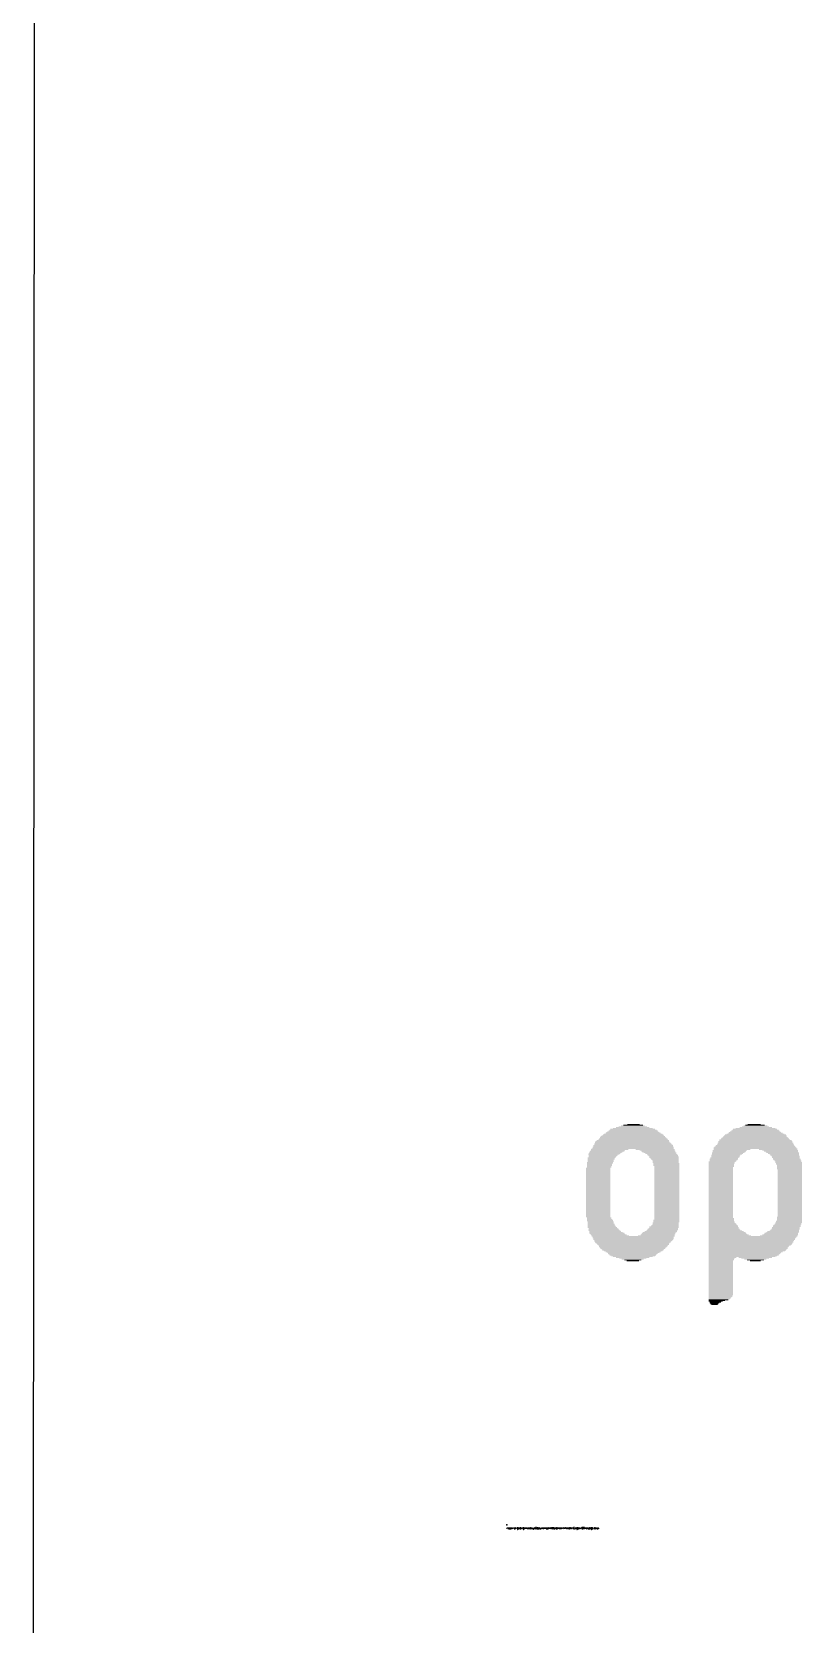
# Model space of a CAD drawing. Extents: x 6 to 93.4, y 7 to 66.
# Drawn here: x 5.95 to 11.97, y 20.72 to 33.16 of the extents above; entities that cross this region are included whole.
import ezdxf

# ---------------------------------------------------------------- set-up
doc = ezdxf.new("R2010")
doc.units = 0
for name, color, linetype in [('20', 7, 'CONTINUOUS'), ('21', 7, 'CONTINUOUS'), ('23', 7, 'CONTINUOUS')]:
    doc.layers.add(name, color=color, linetype=linetype)

# ---------------------------------------------------------------- blocks, each defined once
blk = doc.blocks.new('RECT')
blk.add_solid([(-0.5, -0.5), (0.5, -0.5), (-0.5, 0.5), (0.5, 0.5)])

msp = doc.modelspace()

# ---------------------------------------------------------------- linework, layer by layer
at = {"layer": '20'}
msp.add_line((5.995, 65.957), (5.952, 7.147), dxfattribs=at)
at = {"layer": '21'}
for p, q in [((9.665, 21.4602), (9.6734, 21.4728)), ((9.6766, 21.4728), (9.6766, 21.4623)), ((9.6766, 21.4623), (9.6787, 21.4602)), ((9.6787, 21.4602), (9.6829, 21.4602)), ((9.6829, 21.4602), (9.685, 21.4623)), ((9.685, 21.4623), (9.685, 21.4728)), ((9.6882, 21.4665), (9.6903, 21.4686)), ((9.6903, 21.4644), (9.6882, 21.4665)), ((9.6882, 21.4602), (9.6945, 21.4602)), ((9.6903, 21.4686), (9.6966, 21.4686)), ((9.6945, 21.4644), (9.6903, 21.4644)), ((9.6966, 21.4623), (9.6945, 21.4644)), ((9.6945, 21.4602), (9.6966, 21.4623)), ((9.6998, 21.4665), (9.7019, 21.4686)), ((9.6998, 21.4623), (9.6998, 21.4665)), ((9.7082, 21.4644), (9.6998, 21.4644)), ((9.7019, 21.4602), (9.6998, 21.4623)), ((9.7019, 21.4686), (9.7061, 21.4686)), ((9.7061, 21.4602), (9.7019, 21.4602)), ((9.7061, 21.4686), (9.7082, 21.4665)), ((9.7082, 21.4665), (9.7082, 21.4644)), ((9.7114, 21.4602), (9.7114, 21.4686)), ((9.7114, 21.4644), (9.7156, 21.4686)), ((9.7156, 21.4686), (9.7177, 21.4686)), ((9.7211, 21.4665), (9.7232, 21.4686)), ((9.7232, 21.4644), (9.7211, 21.4665)), ((9.7211, 21.4602), (9.7274, 21.4602)), ((9.7232, 21.4686), (9.7295, 21.4686)), ((9.7274, 21.4644), (9.7232, 21.4644)), ((9.7295, 21.4623), (9.7274, 21.4644)), ((9.7274, 21.4602), (9.7295, 21.4623)), ((9.7327, 21.4602), (9.7411, 21.4728)), ((9.7464, 21.4686), (9.7443, 21.4665)), ((9.7443, 21.4665), (9.7443, 21.4623)), ((9.7443, 21.4623), (9.7464, 21.4602)), ((9.7527, 21.4686), (9.7464, 21.4686)), ((9.7464, 21.4602), (9.7527, 21.4602)), ((9.7485, 21.456), (9.7506, 21.456)), ((9.7506, 21.456), (9.7527, 21.4581)), ((9.7527, 21.4581), (9.7527, 21.4686)), ((9.7559, 21.4665), (9.758, 21.4686)), ((9.7559, 21.4623), (9.7559, 21.4665)), ((9.7643, 21.4644), (9.7559, 21.4644)), ((9.758, 21.4602), (9.7559, 21.4623)), ((9.758, 21.4686), (9.7622, 21.4686)), ((9.7622, 21.4602), (9.758, 21.4602)), ((9.7622, 21.4686), (9.7643, 21.4665)), ((9.7643, 21.4665), (9.7643, 21.4644)), ((9.7696, 21.4686), (9.7675, 21.4665)), ((9.7675, 21.4665), (9.7675, 21.4623)), ((9.7675, 21.4623), (9.7696, 21.4602)), ((9.7738, 21.4686), (9.7696, 21.4686)), ((9.7696, 21.4602), (9.7738, 21.4602)), ((9.7759, 21.4665), (9.7738, 21.4686)), ((9.7738, 21.4602), (9.7759, 21.4623)), ((9.7759, 21.4623), (9.7759, 21.4665)), ((9.7791, 21.4602), (9.7791, 21.4686)), ((9.7791, 21.4644), (9.7833, 21.4686)), ((9.7833, 21.4686), (9.7854, 21.4686)), ((9.7908, 21.4686), (9.7887, 21.4665)), ((9.7887, 21.4665), (9.7887, 21.4623)), ((9.7887, 21.4623), (9.7908, 21.4602)), ((9.7971, 21.4686), (9.7908, 21.4686)), ((9.7908, 21.4602), (9.7971, 21.4602)), ((9.7929, 21.456), (9.795, 21.456)), ((9.795, 21.456), (9.7971, 21.4581)), ((9.7971, 21.4581), (9.7971, 21.4686)), ((9.8003, 21.4665), (9.8024, 21.4686)), ((9.8003, 21.4623), (9.8003, 21.4665)), ((9.8087, 21.4644), (9.8003, 21.4644)), ((9.8024, 21.4602), (9.8003, 21.4623)), ((9.8024, 21.4686), (9.8066, 21.4686)), ((9.8066, 21.4602), (9.8024, 21.4602)), ((9.8066, 21.4686), (9.8087, 21.4665)), ((9.8087, 21.4665), (9.8087, 21.4644)), ((9.8119, 21.4728), (9.8119, 21.4602)), ((9.8119, 21.4665), (9.814, 21.4686)), ((9.814, 21.4686), (9.8182, 21.4686)), ((9.8182, 21.4686), (9.8203, 21.4665)), ((9.8203, 21.4665), (9.8203, 21.4602)), ((9.8235, 21.4623), (9.8256, 21.4644)), ((9.8256, 21.4602), (9.8235, 21.4623)), ((9.8256, 21.4686), (9.8298, 21.4686)), ((9.8256, 21.4644), (9.8319, 21.4644)), ((9.8319, 21.4602), (9.8256, 21.4602)), ((9.8298, 21.4686), (9.8319, 21.4665)), ((9.8319, 21.4665), (9.8319, 21.4602)), ((9.8351, 21.4665), (9.8372, 21.4686)), ((9.8351, 21.4623), (9.8351, 21.4665)), ((9.8372, 21.4602), (9.8351, 21.4623)), ((9.8372, 21.4686), (9.8435, 21.4686)), ((9.8435, 21.4602), (9.8372, 21.4602)), ((9.8435, 21.4728), (9.8435, 21.4602)), ((9.8467, 21.4728), (9.8488, 21.4728)), ((9.8467, 21.4602), (9.8509, 21.4602)), ((9.8488, 21.4728), (9.8488, 21.4602)), ((9.8545, 21.4665), (9.8566, 21.4686)), ((9.8545, 21.4623), (9.8545, 21.4665)), ((9.8629, 21.4644), (9.8545, 21.4644)), ((9.8566, 21.4602), (9.8545, 21.4623)), ((9.8566, 21.4686), (9.8608, 21.4686)), ((9.8608, 21.4602), (9.8566, 21.4602)), ((9.8608, 21.4686), (9.8629, 21.4665)), ((9.8629, 21.4665), (9.8629, 21.4644)), ((9.8661, 21.4686), (9.8661, 21.4623)), ((9.8661, 21.4623), (9.8682, 21.4602)), ((9.8682, 21.4602), (9.8745, 21.4602)), ((9.8724, 21.456), (9.8703, 21.456)), ((9.8745, 21.4581), (9.8724, 21.456)), ((9.8745, 21.4686), (9.8745, 21.4581)), ((9.8777, 21.4602), (9.8861, 21.4728)), ((9.8893, 21.4728), (9.8893, 21.4602)), ((9.8956, 21.4728), (9.8893, 21.4728)), ((9.8893, 21.4602), (9.8956, 21.4602)), ((9.8977, 21.4707), (9.8956, 21.4728)), ((9.8956, 21.4602), (9.8977, 21.4623)), ((9.8977, 21.4623), (9.8977, 21.4707)), ((9.903, 21.4686), (9.9009, 21.4665)), ((9.9009, 21.4665), (9.9009, 21.4623)), ((9.9009, 21.4623), (9.903, 21.4602)), ((9.9072, 21.4686), (9.903, 21.4686)), ((9.903, 21.4602), (9.9072, 21.4602)), ((9.9093, 21.4665), (9.9072, 21.4686)), ((9.9072, 21.4602), (9.9093, 21.4623)), ((9.9093, 21.4623), (9.9093, 21.4665)), ((9.9146, 21.4686), (9.9125, 21.4665)), ((9.9125, 21.4665), (9.9125, 21.4623)), ((9.9125, 21.4623), (9.9146, 21.4602)), ((9.9209, 21.4686), (9.9146, 21.4686)), ((9.9146, 21.4602), (9.9209, 21.4602)), ((9.9241, 21.4686), (9.9241, 21.4623)), ((9.9241, 21.4623), (9.9262, 21.4602)), ((9.9262, 21.4602), (9.9325, 21.4602)), ((9.9325, 21.4602), (9.9325, 21.4686)), ((9.9357, 21.4602), (9.9357, 21.4686)), ((9.9357, 21.4686), (9.9378, 21.4686)), ((9.9378, 21.4686), (9.9399, 21.4665)), ((9.9399, 21.4665), (9.942, 21.4686)), ((9.9399, 21.4665), (9.9399, 21.4602)), ((9.942, 21.4686), (9.9441, 21.4665)), ((9.9441, 21.4665), (9.9441, 21.4602)), ((9.9473, 21.4665), (9.9494, 21.4686)), ((9.9473, 21.4623), (9.9473, 21.4665)), ((9.9557, 21.4644), (9.9473, 21.4644)), ((9.9494, 21.4602), (9.9473, 21.4623)), ((9.9494, 21.4686), (9.9536, 21.4686)), ((9.9536, 21.4602), (9.9494, 21.4602)), ((9.9536, 21.4686), (9.9557, 21.4665)), ((9.9557, 21.4665), (9.9557, 21.4644)), ((9.9589, 21.4602), (9.9589, 21.4686)), ((9.9589, 21.4686), (9.9652, 21.4686)), ((9.9652, 21.4686), (9.9673, 21.4665)), ((9.9673, 21.4665), (9.9673, 21.4602)), ((9.9705, 21.4686), (9.9747, 21.4686)), ((9.9726, 21.4707), (9.9726, 21.4623)), ((9.9726, 21.4623), (9.9747, 21.4602)), ((9.9782, 21.4665), (9.9803, 21.4686)), ((9.9803, 21.4644), (9.9782, 21.4665)), ((9.9782, 21.4602), (9.9845, 21.4602)), ((9.9803, 21.4686), (9.9866, 21.4686)), ((9.9845, 21.4644), (9.9803, 21.4644)), ((9.9866, 21.4623), (9.9845, 21.4644)), ((9.9845, 21.4602), (9.9866, 21.4623)), ((9.9898, 21.4602), (9.9982, 21.4728)), ((10.0014, 21.4602), (10.0014, 21.4728)), ((10.0014, 21.4728), (10.0098, 21.4602)), ((10.0098, 21.4602), (10.0098, 21.4728)), ((10.013, 21.4602), (10.013, 21.4728)), ((10.013, 21.4728), (10.0193, 21.4728)), ((10.013, 21.4665), (10.0193, 21.4665)), ((10.0193, 21.4602), (10.013, 21.4602)), ((10.0193, 21.4728), (10.0214, 21.4707)), ((10.0214, 21.4686), (10.0193, 21.4665)), ((10.0193, 21.4665), (10.0214, 21.4644)), ((10.0214, 21.4623), (10.0193, 21.4602)), ((10.0214, 21.4707), (10.0214, 21.4686)), ((10.0214, 21.4644), (10.0214, 21.4623)), ((10.0246, 21.4686), (10.0267, 21.4686)), ((10.0246, 21.4602), (10.0288, 21.4602)), ((10.0267, 21.4749), (10.0267, 21.4728)), ((10.0267, 21.4686), (10.0267, 21.4602)), ((10.0323, 21.4686), (10.0365, 21.4686)), ((10.0344, 21.4707), (10.0344, 21.4623)), ((10.0344, 21.4623), (10.0365, 21.4602)), ((10.0401, 21.4728), (10.0401, 21.4602)), ((10.0401, 21.4602), (10.0443, 21.4644)), ((10.0443, 21.4644), (10.0485, 21.4602)), ((10.0485, 21.4602), (10.0485, 21.4728)), ((10.0538, 21.4686), (10.0517, 21.4665)), ((10.0517, 21.4665), (10.0517, 21.4623)), ((10.0517, 21.4623), (10.0538, 21.4602)), ((10.058, 21.4686), (10.0538, 21.4686)), ((10.0538, 21.4602), (10.058, 21.4602)), ((10.0601, 21.4665), (10.058, 21.4686)), ((10.058, 21.4602), (10.0601, 21.4623)), ((10.0601, 21.4623), (10.0601, 21.4665)), ((10.0633, 21.4602), (10.0633, 21.4686)), ((10.0633, 21.4686), (10.0696, 21.4686)), ((10.0696, 21.4686), (10.0717, 21.4665)), ((10.0717, 21.4665), (10.0717, 21.4602)), ((10.0749, 21.4665), (10.077, 21.4686)), ((10.0749, 21.4623), (10.0749, 21.4665)), ((10.077, 21.4602), (10.0749, 21.4623)), ((10.077, 21.4686), (10.0833, 21.4686)), ((10.0833, 21.4602), (10.077, 21.4602)), ((10.0833, 21.4728), (10.0833, 21.4602)), ((10.0865, 21.4665), (10.0886, 21.4686)), ((10.0865, 21.4623), (10.0865, 21.4665)), ((10.0949, 21.4644), (10.0865, 21.4644)), ((10.0886, 21.4602), (10.0865, 21.4623)), ((10.0886, 21.4686), (10.0928, 21.4686)), ((10.0928, 21.4602), (10.0886, 21.4602)), ((10.0928, 21.4686), (10.0949, 21.4665)), ((10.0949, 21.4665), (10.0949, 21.4644)), ((10.0981, 21.4602), (10.0981, 21.4686)), ((10.0981, 21.4644), (10.1023, 21.4686)), ((10.1023, 21.4686), (10.1044, 21.4686)), ((10.1077, 21.4602), (10.1161, 21.4728)), ((10.1193, 21.4602), (10.1193, 21.4728)), ((10.1193, 21.4728), (10.1235, 21.4686)), ((10.1235, 21.4686), (10.1277, 21.4728)), ((10.1277, 21.4728), (10.1277, 21.4602)), ((10.1309, 21.4665), (10.133, 21.4686)), ((10.1309, 21.4623), (10.1309, 21.4665)), ((10.1393, 21.4644), (10.1309, 21.4644)), ((10.133, 21.4602), (10.1309, 21.4623)), ((10.133, 21.4686), (10.1372, 21.4686)), ((10.1372, 21.4602), (10.133, 21.4602)), ((10.1372, 21.4686), (10.1393, 21.4665)), ((10.1393, 21.4665), (10.1393, 21.4644)), ((10.1425, 21.4665), (10.1446, 21.4686)), ((10.1425, 21.4623), (10.1425, 21.4665)), ((10.1446, 21.4602), (10.1425, 21.4623)), ((10.1446, 21.4686), (10.1509, 21.4686)), ((10.1509, 21.4602), (10.1446, 21.4602)), ((10.1509, 21.4728), (10.1509, 21.4602)), ((10.1541, 21.4686), (10.1562, 21.4686)), ((10.1541, 21.4602), (10.1583, 21.4602)), ((10.1562, 21.4749), (10.1562, 21.4728)), ((10.1562, 21.4686), (10.1562, 21.4602)), ((10.1619, 21.4623), (10.164, 21.4644)), ((10.164, 21.4602), (10.1619, 21.4623)), ((10.164, 21.4686), (10.1682, 21.4686)), ((10.164, 21.4644), (10.1703, 21.4644)), ((10.1703, 21.4602), (10.164, 21.4602)), ((10.1682, 21.4686), (10.1703, 21.4665)), ((10.1703, 21.4665), (10.1703, 21.4602)), ((10.1735, 21.4602), (10.1819, 21.4728)), ((10.1935, 21.4728), (10.1851, 21.4728)), ((10.1851, 21.4728), (10.1851, 21.4602)), ((10.1851, 21.4665), (10.1893, 21.4665)), ((10.1851, 21.4602), (10.1935, 21.4602)), ((10.1967, 21.4623), (10.1988, 21.4644)), ((10.1988, 21.4602), (10.1967, 21.4623)), ((10.1988, 21.4686), (10.203, 21.4686)), ((10.1988, 21.4644), (10.2051, 21.4644)), ((10.2051, 21.4602), (10.1988, 21.4602)), ((10.203, 21.4686), (10.2051, 21.4665)), ((10.2051, 21.4665), (10.2051, 21.4602)), ((10.2104, 21.4686), (10.2083, 21.4665)), ((10.2083, 21.4665), (10.2083, 21.4623)), ((10.2083, 21.4623), (10.2104, 21.4602)), ((10.2167, 21.4686), (10.2104, 21.4686)), ((10.2104, 21.4602), (10.2167, 21.4602)), ((10.2125, 21.456), (10.2146, 21.456)), ((10.2146, 21.456), (10.2167, 21.4581)), ((10.2167, 21.4581), (10.2167, 21.4686)), ((10.2199, 21.4728), (10.222, 21.4728)), ((10.2199, 21.4602), (10.2241, 21.4602)), ((10.222, 21.4728), (10.222, 21.4602)), ((10.2276, 21.4665), (10.2297, 21.4686)), ((10.2276, 21.4623), (10.2276, 21.4665)), ((10.236, 21.4644), (10.2276, 21.4644)), ((10.2297, 21.4602), (10.2276, 21.4623)), ((10.2297, 21.4686), (10.2339, 21.4686)), ((10.2339, 21.4602), (10.2297, 21.4602)), ((10.2339, 21.4686), (10.236, 21.4665)), ((10.236, 21.4665), (10.236, 21.4644)), ((10.2392, 21.4602), (10.2476, 21.4728)), ((10.2529, 21.4728), (10.2508, 21.4707)), ((10.2508, 21.4707), (10.2508, 21.4623)), ((10.2508, 21.4623), (10.2529, 21.4602)), ((10.2571, 21.4728), (10.2529, 21.4728)), ((10.2529, 21.4602), (10.2571, 21.4602)), ((10.2592, 21.4707), (10.2571, 21.4728)), ((10.2571, 21.4602), (10.2592, 21.4623)), ((10.2592, 21.4623), (10.2592, 21.4707)), ((10.2645, 21.4728), (10.2624, 21.4707)), ((10.2624, 21.4707), (10.2624, 21.4686)), ((10.2624, 21.4686), (10.2645, 21.4665)), ((10.2645, 21.4602), (10.2624, 21.4623)), ((10.2687, 21.4728), (10.2645, 21.4728)), ((10.2645, 21.4665), (10.2687, 21.4665)), ((10.2687, 21.4602), (10.2645, 21.4602)), ((10.2708, 21.4707), (10.2687, 21.4728)), ((10.2687, 21.4665), (10.2708, 21.4644)), ((10.2708, 21.4623), (10.2687, 21.4602)), ((10.2708, 21.4644), (10.2708, 21.4623)), ((10.274, 21.4602), (10.274, 21.4728)), ((10.274, 21.4665), (10.2824, 21.4665)), ((10.2824, 21.4728), (10.2824, 21.4602)), ((10.2856, 21.4728), (10.2856, 21.4602)), ((10.2856, 21.4602), (10.2898, 21.4644)), ((10.2898, 21.4644), (10.294, 21.4602)), ((10.294, 21.4602), (10.294, 21.4728)), ((10.2972, 21.4728), (10.2972, 21.4602)), ((10.2972, 21.4602), (10.3056, 21.4602)), ((10.3109, 21.4686), (10.3088, 21.4665)), ((10.3088, 21.4665), (10.3088, 21.4623)), ((10.3088, 21.4623), (10.3109, 21.4602)), ((10.3151, 21.4686), (10.3109, 21.4686)), ((10.3109, 21.4602), (10.3151, 21.4602)), ((10.3172, 21.4665), (10.3151, 21.4686)), ((10.3151, 21.4602), (10.3172, 21.4623)), ((10.3172, 21.4623), (10.3172, 21.4665)), ((10.3225, 21.4686), (10.3204, 21.4665)), ((10.3204, 21.4665), (10.3204, 21.4623)), ((10.3204, 21.4623), (10.3225, 21.4602)), ((10.3288, 21.4686), (10.3225, 21.4686)), ((10.3225, 21.4602), (10.3288, 21.4602)), ((10.3246, 21.456), (10.3267, 21.456)), ((10.3267, 21.456), (10.3288, 21.4581)), ((10.3288, 21.4581), (10.3288, 21.4686)), ((10.3341, 21.4686), (10.332, 21.4665)), ((10.332, 21.4665), (10.332, 21.4623)), ((10.332, 21.4623), (10.3341, 21.4602)), ((10.3383, 21.4686), (10.3341, 21.4686)), ((10.3341, 21.4602), (10.3383, 21.4602)), ((10.3404, 21.4665), (10.3383, 21.4686)), ((10.3383, 21.4602), (10.3404, 21.4623)), ((10.3404, 21.4623), (10.3404, 21.4665)), ((10.3436, 21.4602), (10.3436, 21.4623)), ((10.3436, 21.4623), (10.3457, 21.4623)), ((10.3457, 21.4602), (10.3436, 21.4602)), ((10.3457, 21.4623), (10.3457, 21.4602)), ((10.3494, 21.4728), (10.3494, 21.4602)), ((10.3557, 21.4686), (10.3494, 21.4686)), ((10.3494, 21.4602), (10.3557, 21.4602)), ((10.3578, 21.4665), (10.3557, 21.4686)), ((10.3557, 21.4602), (10.3578, 21.4623)), ((10.3578, 21.4623), (10.3578, 21.4665)), ((10.361, 21.4602), (10.361, 21.4686)), ((10.361, 21.4686), (10.3631, 21.4686)), ((10.3631, 21.4686), (10.3652, 21.4665)), ((10.3652, 21.4665), (10.3673, 21.4686)), ((10.3652, 21.4665), (10.3652, 21.4602)), ((10.3673, 21.4686), (10.3694, 21.4665)), ((10.3694, 21.4665), (10.3694, 21.4602)), ((10.3726, 21.456), (10.3726, 21.4686)), ((10.3726, 21.4686), (10.3789, 21.4686)), ((10.3789, 21.4602), (10.3726, 21.4602)), ((10.3789, 21.4686), (10.381, 21.4665)), ((10.381, 21.4623), (10.3789, 21.4602)), ((10.381, 21.4665), (10.381, 21.4623))]:
    msp.add_line(p, q, dxfattribs=at)
at = {"layer": '23'}
msp.add_point((9.665, 21.492), dxfattribs=at)

# ---------------------------------------------------------------- block references
at = {"layer": '21'}
for p, xscale, yscale in [((10.6524, 24.5146), 0.5207, 0.0064), ((10.6493, 24.521), 0.5143, 0.0063), ((10.6493, 24.5273), 0.5017, 0.0064), ((10.6493, 24.5337), 0.4889, 0.0063), ((10.6524, 24.54), 0.4699, 0.0064), ((10.6524, 24.5464), 0.4572, 0.0063), ((10.6524, 24.5527), 0.4318, 0.0064), ((10.6493, 24.5591), 0.4127, 0.0063), ((10.6493, 24.5654), 0.4001, 0.0064), ((10.6524, 24.5718), 0.381, 0.0063), ((10.6524, 24.5781), 0.3683, 0.0064), ((10.6493, 24.5845), 0.3493, 0.0063), ((10.6493, 24.5908), 0.3111, 0.0064), ((10.6493, 24.5972), 0.2603, 0.0063), ((10.6493, 24.6035), 0.2223, 0.0064), ((10.6493, 24.6099), 0.1841, 0.0063), ((10.6524, 24.6162), 0.1524, 0.0064), ((10.6556, 24.6226), 0.0952, 0.0063), ((11.605, 24.5146), 0.5207, 0.0064), ((11.6049, 24.521), 0.508, 0.0063), ((11.605, 24.5273), 0.4953, 0.0064), ((11.6081, 24.5337), 0.489, 0.0063), ((11.6081, 24.54), 0.4762, 0.0064), ((11.6081, 24.5464), 0.4508, 0.0063), ((11.6081, 24.5527), 0.4254, 0.0064), ((11.6049, 24.5591), 0.4064, 0.0063), ((11.605, 24.5654), 0.3937, 0.0064), ((11.6081, 24.5718), 0.3746, 0.0063), ((11.6081, 24.5781), 0.362, 0.0064), ((11.605, 24.5845), 0.3429, 0.0063), ((11.6081, 24.5908), 0.3112, 0.0064), ((11.6113, 24.5972), 0.254, 0.0063), ((11.6081, 24.6035), 0.2096, 0.0064), ((11.6081, 24.6099), 0.1842, 0.0063), ((11.6049, 24.6162), 0.1524, 0.0064), ((11.5986, 24.6226), 0.1016, 0.0063), ((10.427, 24.394), 0.2476, 0.0063), ((10.4238, 24.3876), 0.2413, 0.0064), ((10.4397, 24.4067), 0.2604, 0.0063), ((10.4365, 24.4003), 0.254, 0.0064), ((10.4493, 24.413), 0.2667, 0.0064), ((10.4683, 24.4257), 0.2921, 0.0064), ((10.4556, 24.4194), 0.2667, 0.0063), ((10.6493, 24.4321), 0.6413, 0.0063), ((10.6524, 24.4448), 0.635, 0.0063), ((10.6524, 24.4384), 0.635, 0.0064), ((10.6524, 24.4575), 0.6223, 0.0063), ((10.6524, 24.4511), 0.6223, 0.0064), ((10.6493, 24.4702), 0.6033, 0.0063), ((10.6524, 24.4638), 0.6096, 0.0064), ((10.6461, 24.4829), 0.5842, 0.0063), ((10.6493, 24.4765), 0.5905, 0.0064), ((10.6461, 24.4892), 0.5715, 0.0064), ((10.6493, 24.4956), 0.5651, 0.0063), ((10.6524, 24.5019), 0.5461, 0.0064), ((10.6524, 24.5083), 0.5334, 0.0063), ((10.8239, 24.4257), 0.3048, 0.0064), ((10.8398, 24.4194), 0.2731, 0.0063), ((10.8493, 24.413), 0.2667, 0.0064), ((10.8525, 24.4067), 0.2603, 0.0063), ((10.862, 24.4003), 0.254, 0.0064), ((10.8684, 24.394), 0.2413, 0.0063), ((10.8779, 24.3876), 0.2349, 0.0064), ((11.3954, 24.4003), 0.254, 0.0064), ((11.3891, 24.394), 0.2413, 0.0063), ((11.3859, 24.3876), 0.2349, 0.0064), ((11.4081, 24.4194), 0.2667, 0.0063), ((11.4049, 24.413), 0.2604, 0.0064), ((11.4017, 24.4067), 0.254, 0.0063), ((11.6081, 24.4321), 0.654, 0.0063), ((11.605, 24.4384), 0.6477, 0.0064), ((11.424, 24.4257), 0.2857, 0.0064), ((11.6049, 24.4448), 0.635, 0.0063), ((11.605, 24.4511), 0.6223, 0.0064), ((11.6049, 24.4575), 0.6096, 0.0063), ((11.6081, 24.4638), 0.6032, 0.0064), ((11.6081, 24.4765), 0.5906, 0.0064), ((11.6081, 24.4702), 0.5906, 0.0063), ((11.6081, 24.4892), 0.5778, 0.0064), ((11.6081, 24.4829), 0.5778, 0.0063), ((11.6081, 24.4956), 0.5652, 0.0063), ((11.6018, 24.5019), 0.5525, 0.0064), ((11.6049, 24.5083), 0.5334, 0.0063), ((11.7859, 24.4257), 0.2984, 0.0064), ((11.8018, 24.4194), 0.2794, 0.0063), ((11.8082, 24.413), 0.2667, 0.0064), ((11.8145, 24.4067), 0.254, 0.0063), ((11.8208, 24.4003), 0.254, 0.0064), ((11.8272, 24.394), 0.2413, 0.0063), ((11.8335, 24.3876), 0.2286, 0.0064), ((10.3794, 24.2797), 0.1905, 0.0063), ((10.3794, 24.2733), 0.1905, 0.0064), ((10.3794, 24.267), 0.1905, 0.0063), ((10.3857, 24.2924), 0.1905, 0.0063), ((10.3857, 24.286), 0.1905, 0.0064), ((10.3921, 24.3241), 0.2032, 0.0064), ((10.3921, 24.3178), 0.2032, 0.0063), ((10.3889, 24.3114), 0.1968, 0.0064), ((10.3889, 24.3051), 0.1968, 0.0063), ((10.3889, 24.2987), 0.1968, 0.0064), ((10.4047, 24.3622), 0.2159, 0.0064), ((10.4016, 24.3559), 0.2096, 0.0063), ((10.4016, 24.3495), 0.2096, 0.0064), ((10.3984, 24.3432), 0.2032, 0.0063), ((10.3984, 24.3368), 0.2032, 0.0064), ((10.3984, 24.3305), 0.2032, 0.0063), ((10.4175, 24.3813), 0.2286, 0.0063), ((10.4143, 24.3749), 0.2222, 0.0064), ((10.4112, 24.3686), 0.2159, 0.0063), ((10.8842, 24.3813), 0.235, 0.0063), ((10.8874, 24.3749), 0.2286, 0.0064), ((10.8937, 24.3686), 0.2286, 0.0063), ((10.8937, 24.3622), 0.2286, 0.0064), ((10.8969, 24.3559), 0.2222, 0.0063), ((10.9001, 24.3495), 0.2159, 0.0064), ((10.9032, 24.3432), 0.2095, 0.0063), ((10.9064, 24.3368), 0.2032, 0.0064), ((10.9064, 24.3305), 0.2032, 0.0063), ((10.9064, 24.3241), 0.2032, 0.0064), ((10.9128, 24.3178), 0.2032, 0.0063), ((10.9128, 24.3114), 0.2032, 0.0064), ((10.9128, 24.3051), 0.2032, 0.0063), ((10.9128, 24.2987), 0.2032, 0.0064), ((10.916, 24.2924), 0.1969, 0.0063), ((10.916, 24.286), 0.1969, 0.0064), ((10.916, 24.2797), 0.1969, 0.0063), ((10.916, 24.2733), 0.1969, 0.0064), ((10.916, 24.267), 0.1969, 0.0063), ((11.3446, 24.3241), 0.2032, 0.0064), ((11.3446, 24.3178), 0.2032, 0.0063), ((11.3414, 24.3114), 0.1968, 0.0064), ((11.3414, 24.3051), 0.1968, 0.0063), ((11.3414, 24.2987), 0.1968, 0.0064), ((11.3414, 24.2924), 0.1968, 0.0063), ((11.3478, 24.3305), 0.2095, 0.0063), ((11.3383, 24.286), 0.1905, 0.0064), ((11.3383, 24.2797), 0.1905, 0.0063), ((11.3383, 24.2733), 0.1905, 0.0064), ((11.3383, 24.267), 0.1905, 0.0063), ((11.3605, 24.3495), 0.2223, 0.0064), ((11.3573, 24.3432), 0.2159, 0.0063), ((11.3541, 24.3368), 0.2096, 0.0064), ((11.3636, 24.3559), 0.2159, 0.0063), ((11.3668, 24.3622), 0.2222, 0.0064), ((11.3763, 24.3813), 0.2286, 0.0063), ((11.3732, 24.3749), 0.2223, 0.0064), ((11.3732, 24.3686), 0.2223, 0.0063), ((11.8367, 24.3813), 0.2222, 0.0063), ((11.843, 24.3749), 0.2223, 0.0064), ((11.8463, 24.3686), 0.2159, 0.0063), ((11.8463, 24.3622), 0.2159, 0.0064), ((11.8494, 24.3559), 0.2096, 0.0063), ((11.8526, 24.3495), 0.2159, 0.0064), ((11.8558, 24.3432), 0.2095, 0.0063), ((11.8621, 24.3368), 0.2096, 0.0064), ((11.8653, 24.3305), 0.2032, 0.0063), ((11.8685, 24.3241), 0.2095, 0.0064), ((11.8716, 24.3178), 0.2032, 0.0063), ((11.8716, 24.3114), 0.2032, 0.0064), ((11.8748, 24.3051), 0.1968, 0.0063), ((11.8748, 24.2987), 0.1968, 0.0064), ((11.8748, 24.2924), 0.1968, 0.0063), ((11.8748, 24.286), 0.1968, 0.0064), ((11.8748, 24.2797), 0.1968, 0.0063), ((11.8748, 24.2733), 0.1968, 0.0064), ((11.878, 24.267), 0.1905, 0.0063), ((10.3794, 24.2606), 0.1905, 0.0064), ((10.3794, 24.2543), 0.1905, 0.0063), ((10.3794, 24.2479), 0.1905, 0.0064), ((10.3794, 24.2416), 0.1905, 0.0063), ((10.3794, 24.2352), 0.1905, 0.0064), ((10.3794, 24.2289), 0.1905, 0.0063), ((10.3794, 24.2225), 0.1905, 0.0064), ((10.3794, 24.2162), 0.1905, 0.0063), ((10.3794, 24.2098), 0.1905, 0.0064), ((10.3794, 24.2035), 0.1905, 0.0063), ((10.3794, 24.1971), 0.1905, 0.0064), ((10.3794, 24.1908), 0.1905, 0.0063), ((10.3794, 24.1844), 0.1905, 0.0064), ((10.3794, 24.1781), 0.1905, 0.0063), ((10.3794, 24.1717), 0.1905, 0.0064), ((10.3794, 24.1654), 0.1905, 0.0063), ((10.3794, 24.159), 0.1905, 0.0064), ((10.3794, 24.1527), 0.1905, 0.0063), ((10.3794, 24.1463), 0.1905, 0.0064), ((10.3794, 24.14), 0.1905, 0.0063), ((10.916, 24.2606), 0.1969, 0.0064), ((10.916, 24.2543), 0.1969, 0.0063), ((10.916, 24.2479), 0.1969, 0.0064), ((10.916, 24.2416), 0.1969, 0.0063), ((10.916, 24.2352), 0.1969, 0.0064), ((10.916, 24.2289), 0.1969, 0.0063), ((10.916, 24.2225), 0.1969, 0.0064), ((10.916, 24.2162), 0.1969, 0.0063), ((10.916, 24.2098), 0.1969, 0.0064), ((10.916, 24.2035), 0.1969, 0.0063), ((10.916, 24.1971), 0.1969, 0.0064), ((10.916, 24.1908), 0.1969, 0.0063), ((10.916, 24.1844), 0.1969, 0.0064), ((10.916, 24.1781), 0.1969, 0.0063), ((10.916, 24.1717), 0.1969, 0.0064), ((10.916, 24.1654), 0.1969, 0.0063), ((10.916, 24.159), 0.1969, 0.0064), ((10.916, 24.1527), 0.1969, 0.0063), ((10.916, 24.1463), 0.1969, 0.0064), ((10.916, 24.14), 0.1969, 0.0063), ((11.3383, 24.2606), 0.1905, 0.0064), ((11.3383, 24.2543), 0.1905, 0.0063), ((11.3383, 24.2479), 0.1905, 0.0064), ((11.3383, 24.2416), 0.1905, 0.0063), ((11.3383, 24.2352), 0.1905, 0.0064), ((11.3383, 24.2289), 0.1905, 0.0063), ((11.3383, 24.2225), 0.1905, 0.0064), ((11.3383, 24.2162), 0.1905, 0.0063), ((11.3383, 24.2098), 0.1905, 0.0064), ((11.3383, 24.2035), 0.1905, 0.0063), ((11.3383, 24.1971), 0.1905, 0.0064), ((11.3383, 24.1908), 0.1905, 0.0063), ((11.3383, 24.1844), 0.1905, 0.0064), ((11.3383, 24.1781), 0.1905, 0.0063), ((11.3383, 24.1717), 0.1905, 0.0064), ((11.3383, 24.1654), 0.1905, 0.0063), ((11.3383, 24.159), 0.1905, 0.0064), ((11.3383, 24.1527), 0.1905, 0.0063), ((11.3383, 24.1463), 0.1905, 0.0064), ((11.3383, 24.14), 0.1905, 0.0063), ((11.878, 24.2606), 0.1905, 0.0064), ((11.878, 24.2543), 0.1905, 0.0063), ((11.878, 24.2479), 0.1905, 0.0064), ((11.878, 24.2416), 0.1905, 0.0063), ((11.878, 24.2352), 0.1905, 0.0064), ((11.878, 24.2289), 0.1905, 0.0063), ((11.878, 24.2225), 0.1905, 0.0064), ((11.878, 24.2162), 0.1905, 0.0063), ((11.878, 24.2098), 0.1905, 0.0064), ((11.878, 24.2035), 0.1905, 0.0063), ((11.878, 24.1971), 0.1905, 0.0064), ((11.878, 24.1908), 0.1905, 0.0063), ((11.878, 24.1844), 0.1905, 0.0064), ((11.878, 24.1781), 0.1905, 0.0063), ((11.878, 24.1717), 0.1905, 0.0064), ((11.878, 24.1654), 0.1905, 0.0063), ((11.878, 24.159), 0.1905, 0.0064), ((11.878, 24.1527), 0.1905, 0.0063), ((11.878, 24.1463), 0.1905, 0.0064), ((11.878, 24.14), 0.1905, 0.0063), ((10.3794, 24.1336), 0.1905, 0.0064), ((10.3794, 24.1273), 0.1905, 0.0063), ((10.3794, 24.1209), 0.1905, 0.0064), ((10.3794, 24.1146), 0.1905, 0.0063), ((10.3794, 24.1082), 0.1905, 0.0064), ((10.3794, 24.1019), 0.1905, 0.0063), ((10.3794, 24.0955), 0.1905, 0.0064), ((10.3794, 24.0892), 0.1905, 0.0063), ((10.3794, 24.0828), 0.1905, 0.0064), ((10.3794, 24.0765), 0.1905, 0.0063), ((10.3794, 24.0701), 0.1905, 0.0064), ((10.3794, 24.0638), 0.1905, 0.0063), ((10.3794, 24.0574), 0.1905, 0.0064), ((10.3794, 24.0511), 0.1905, 0.0063), ((10.3794, 24.0447), 0.1905, 0.0064), ((10.3794, 24.0384), 0.1905, 0.0063), ((10.3794, 24.032), 0.1905, 0.0064), ((10.3794, 24.0257), 0.1905, 0.0063), ((10.3794, 24.0193), 0.1905, 0.0064), ((10.3794, 24.013), 0.1905, 0.0063), ((10.916, 24.1336), 0.1969, 0.0064), ((10.916, 24.1273), 0.1969, 0.0063), ((10.916, 24.1209), 0.1969, 0.0064), ((10.916, 24.1146), 0.1969, 0.0063), ((10.916, 24.1082), 0.1969, 0.0064), ((10.916, 24.1019), 0.1969, 0.0063), ((10.916, 24.0955), 0.1969, 0.0064), ((10.916, 24.0892), 0.1969, 0.0063), ((10.916, 24.0828), 0.1969, 0.0064), ((10.916, 24.0765), 0.1969, 0.0063), ((10.916, 24.0701), 0.1969, 0.0064), ((10.916, 24.0638), 0.1969, 0.0063), ((10.916, 24.0574), 0.1969, 0.0064), ((10.916, 24.0511), 0.1969, 0.0063), ((10.916, 24.0447), 0.1969, 0.0064), ((10.916, 24.0384), 0.1969, 0.0063), ((10.916, 24.032), 0.1969, 0.0064), ((10.916, 24.0257), 0.1969, 0.0063), ((10.916, 24.0193), 0.1969, 0.0064), ((10.916, 24.013), 0.1969, 0.0063), ((11.3383, 24.1336), 0.1905, 0.0064), ((11.3383, 24.1273), 0.1905, 0.0063), ((11.3383, 24.1209), 0.1905, 0.0064), ((11.3383, 24.1146), 0.1905, 0.0063), ((11.3383, 24.1082), 0.1905, 0.0064), ((11.3383, 24.1019), 0.1905, 0.0063), ((11.3383, 24.0955), 0.1905, 0.0064), ((11.3383, 24.0892), 0.1905, 0.0063), ((11.3383, 24.0828), 0.1905, 0.0064), ((11.3383, 24.0765), 0.1905, 0.0063), ((11.3383, 24.0701), 0.1905, 0.0064), ((11.3383, 24.0638), 0.1905, 0.0063), ((11.3383, 24.0574), 0.1905, 0.0064), ((11.3383, 24.0511), 0.1905, 0.0063), ((11.3383, 24.0447), 0.1905, 0.0064), ((11.3383, 24.0384), 0.1905, 0.0063), ((11.3383, 24.032), 0.1905, 0.0064), ((11.3383, 24.0257), 0.1905, 0.0063), ((11.3383, 24.0193), 0.1905, 0.0064), ((11.3383, 24.013), 0.1905, 0.0063), ((11.878, 24.1336), 0.1905, 0.0064), ((11.878, 24.1273), 0.1905, 0.0063), ((11.878, 24.1209), 0.1905, 0.0064), ((11.878, 24.1146), 0.1905, 0.0063), ((11.878, 24.1082), 0.1905, 0.0064), ((11.878, 24.1019), 0.1905, 0.0063), ((11.878, 24.0955), 0.1905, 0.0064), ((11.878, 24.0892), 0.1905, 0.0063), ((11.878, 24.0828), 0.1905, 0.0064), ((11.878, 24.0765), 0.1905, 0.0063), ((11.878, 24.0701), 0.1905, 0.0064), ((11.878, 24.0638), 0.1905, 0.0063), ((11.878, 24.0574), 0.1905, 0.0064), ((11.878, 24.0511), 0.1905, 0.0063), ((11.878, 24.0447), 0.1905, 0.0064), ((11.878, 24.0384), 0.1905, 0.0063), ((11.878, 24.032), 0.1905, 0.0064), ((11.878, 24.0257), 0.1905, 0.0063), ((11.878, 24.0193), 0.1905, 0.0064), ((11.878, 24.013), 0.1905, 0.0063), ((10.3794, 24.0066), 0.1905, 0.0064), ((10.3794, 24.0003), 0.1905, 0.0063), ((10.3794, 23.9939), 0.1905, 0.0064), ((10.3794, 23.9876), 0.1905, 0.0063), ((10.3794, 23.9812), 0.1905, 0.0064), ((10.3794, 23.9748), 0.1905, 0.0063), ((10.3794, 23.9685), 0.1905, 0.0064), ((10.3794, 23.9622), 0.1905, 0.0063), ((10.3794, 23.9558), 0.1905, 0.0064), ((10.3794, 23.9495), 0.1905, 0.0063), ((10.3794, 23.9431), 0.1905, 0.0064), ((10.3794, 23.9367), 0.1905, 0.0063), ((10.3794, 23.9304), 0.1905, 0.0064), ((10.3794, 23.9241), 0.1905, 0.0063), ((10.3794, 23.9177), 0.1905, 0.0064), ((10.3794, 23.9114), 0.1905, 0.0063), ((10.3794, 23.905), 0.1905, 0.0064), ((10.3794, 23.8986), 0.1905, 0.0063), ((10.3857, 23.8923), 0.1905, 0.0064), ((10.916, 24.0066), 0.1969, 0.0064), ((10.916, 24.0003), 0.1969, 0.0063), ((10.916, 23.9939), 0.1969, 0.0064), ((10.916, 23.9876), 0.1969, 0.0063), ((10.916, 23.9812), 0.1969, 0.0064), ((10.916, 23.9748), 0.1969, 0.0063), ((10.916, 23.9685), 0.1969, 0.0064), ((10.916, 23.9622), 0.1969, 0.0063), ((10.916, 23.9558), 0.1969, 0.0064), ((10.916, 23.9495), 0.1969, 0.0063), ((10.916, 23.9431), 0.1969, 0.0064), ((10.916, 23.9367), 0.1969, 0.0063), ((10.916, 23.9304), 0.1969, 0.0064), ((10.916, 23.9241), 0.1969, 0.0063), ((10.916, 23.9177), 0.1969, 0.0064), ((10.916, 23.9114), 0.1969, 0.0063), ((10.916, 23.905), 0.1969, 0.0064), ((10.916, 23.8986), 0.1969, 0.0063), ((10.916, 23.8923), 0.1969, 0.0064), ((11.3383, 24.0066), 0.1905, 0.0064), ((11.3383, 24.0003), 0.1905, 0.0063), ((11.3383, 23.9939), 0.1905, 0.0064), ((11.3383, 23.9876), 0.1905, 0.0063), ((11.3383, 23.9812), 0.1905, 0.0064), ((11.3383, 23.9748), 0.1905, 0.0063), ((11.3383, 23.9685), 0.1905, 0.0064), ((11.3383, 23.9622), 0.1905, 0.0063), ((11.3383, 23.9558), 0.1905, 0.0064), ((11.3383, 23.9495), 0.1905, 0.0063), ((11.3383, 23.9431), 0.1905, 0.0064), ((11.3383, 23.9367), 0.1905, 0.0063), ((11.3383, 23.9304), 0.1905, 0.0064), ((11.3383, 23.9241), 0.1905, 0.0063), ((11.3383, 23.9177), 0.1905, 0.0064), ((11.3383, 23.9114), 0.1905, 0.0063), ((11.3383, 23.905), 0.1905, 0.0064), ((11.3383, 23.8986), 0.1905, 0.0063), ((11.3383, 23.8923), 0.1905, 0.0064), ((11.8748, 23.8986), 0.1968, 0.0063), ((11.8748, 23.8923), 0.1968, 0.0064), ((11.878, 24.0066), 0.1905, 0.0064), ((11.878, 24.0003), 0.1905, 0.0063), ((11.878, 23.9939), 0.1905, 0.0064), ((11.878, 23.9876), 0.1905, 0.0063), ((11.878, 23.9812), 0.1905, 0.0064), ((11.878, 23.9748), 0.1905, 0.0063), ((11.878, 23.9685), 0.1905, 0.0064), ((11.878, 23.9622), 0.1905, 0.0063), ((11.878, 23.9558), 0.1905, 0.0064), ((11.878, 23.9495), 0.1905, 0.0063), ((11.878, 23.9431), 0.1905, 0.0064), ((11.878, 23.9367), 0.1905, 0.0063), ((11.878, 23.9304), 0.1905, 0.0064), ((11.878, 23.9241), 0.1905, 0.0063), ((11.878, 23.9177), 0.1905, 0.0064), ((11.878, 23.9114), 0.1905, 0.0063), ((11.878, 23.905), 0.1905, 0.0064), ((10.3857, 23.886), 0.1905, 0.0063), ((10.3889, 23.8796), 0.1968, 0.0064), ((10.3921, 23.8733), 0.2032, 0.0063), ((10.3921, 23.8669), 0.2032, 0.0064), ((10.4047, 23.8288), 0.2159, 0.0064), ((10.3984, 23.8605), 0.2032, 0.0063), ((10.3984, 23.8542), 0.2032, 0.0064), ((10.3984, 23.8479), 0.2032, 0.0063), ((10.4016, 23.8415), 0.2096, 0.0064), ((10.4016, 23.8352), 0.2096, 0.0063), ((10.408, 23.8224), 0.2223, 0.0063), ((10.4111, 23.8161), 0.2286, 0.0064), ((10.4175, 23.8098), 0.2286, 0.0063), ((10.4238, 23.7971), 0.2413, 0.0063), ((10.427, 23.7907), 0.2476, 0.0064), ((10.4207, 23.8034), 0.2349, 0.0064), ((10.4397, 23.778), 0.2604, 0.0064), ((10.446, 23.7717), 0.2731, 0.0063), ((10.4334, 23.7843), 0.2477, 0.0063), ((10.4524, 23.7653), 0.273, 0.0064), ((10.8493, 23.7653), 0.2667, 0.0064), ((10.8525, 23.7717), 0.2603, 0.0063), ((10.8588, 23.778), 0.2604, 0.0064), ((10.8683, 23.7843), 0.254, 0.0063), ((10.8747, 23.7907), 0.2413, 0.0064), ((10.8811, 23.7971), 0.2413, 0.0063), ((10.8842, 23.8034), 0.235, 0.0064), ((10.8874, 23.8098), 0.2286, 0.0063), ((10.8937, 23.8224), 0.2286, 0.0063), ((10.8937, 23.8161), 0.2286, 0.0064), ((10.9001, 23.8288), 0.2159, 0.0064), ((10.9032, 23.8352), 0.2095, 0.0063), ((10.9064, 23.8542), 0.2032, 0.0064), ((10.9064, 23.8479), 0.2032, 0.0063), ((10.9064, 23.8415), 0.2032, 0.0064), ((10.9128, 23.8733), 0.2032, 0.0063), ((10.9128, 23.8669), 0.2032, 0.0064), ((10.9128, 23.8605), 0.2032, 0.0063), ((10.916, 23.886), 0.1969, 0.0063), ((10.916, 23.8796), 0.1969, 0.0064), ((11.3414, 23.886), 0.1968, 0.0063), ((11.3414, 23.8796), 0.1968, 0.0064), ((11.3414, 23.8733), 0.1968, 0.0063), ((11.3414, 23.8669), 0.1968, 0.0064), ((11.3446, 23.8605), 0.2032, 0.0063), ((11.3446, 23.8542), 0.2032, 0.0064), ((11.3541, 23.8352), 0.2222, 0.0063), ((11.3573, 23.8288), 0.2286, 0.0064), ((11.3573, 23.8224), 0.2286, 0.0063), ((11.3636, 23.8034), 0.2413, 0.0064), ((11.3668, 23.7971), 0.2476, 0.0063), ((11.3795, 23.7843), 0.273, 0.0063), ((11.3891, 23.7717), 0.2921, 0.0063), ((11.3922, 23.7653), 0.2984, 0.0064), ((11.3478, 23.8479), 0.2095, 0.0063), ((11.351, 23.8415), 0.2159, 0.0064), ((11.3605, 23.8161), 0.2349, 0.0064), ((11.3605, 23.8098), 0.2349, 0.0063), ((11.3732, 23.7907), 0.2603, 0.0064), ((11.3859, 23.778), 0.2857, 0.0064), ((11.8082, 23.7653), 0.2667, 0.0064), ((11.8113, 23.7717), 0.2604, 0.0063), ((11.8208, 23.778), 0.254, 0.0064), ((11.824, 23.7843), 0.2476, 0.0063), ((11.8335, 23.7907), 0.2286, 0.0064), ((11.8367, 23.7971), 0.2222, 0.0063), ((11.843, 23.8034), 0.2223, 0.0064), ((11.8463, 23.8161), 0.2159, 0.0064), ((11.8463, 23.8098), 0.2159, 0.0063), ((11.8526, 23.8288), 0.2159, 0.0064), ((11.8526, 23.8224), 0.2159, 0.0063), ((11.8558, 23.8352), 0.2095, 0.0063), ((11.8621, 23.8415), 0.2096, 0.0064), ((11.8685, 23.8542), 0.2095, 0.0064), ((11.8653, 23.8479), 0.2032, 0.0063), ((11.8716, 23.8669), 0.2032, 0.0064), ((11.8716, 23.8605), 0.2032, 0.0063), ((11.8748, 23.886), 0.1968, 0.0063), ((11.8748, 23.8796), 0.1968, 0.0064), ((11.8748, 23.8733), 0.1968, 0.0063), ((10.4619, 23.759), 0.2794, 0.0063), ((10.6524, 23.7462), 0.6477, 0.0063), ((10.4747, 23.7526), 0.2921, 0.0064), ((10.6524, 23.7399), 0.635, 0.0064), ((10.6524, 23.7336), 0.635, 0.0063), ((10.6556, 23.7272), 0.6286, 0.0064), ((10.6524, 23.7209), 0.6223, 0.0063), ((10.6524, 23.7145), 0.6096, 0.0064), ((10.6493, 23.7081), 0.6033, 0.0063), ((10.6493, 23.7018), 0.5905, 0.0064), ((10.6493, 23.6955), 0.5779, 0.0063), ((10.6493, 23.6891), 0.5651, 0.0064), ((10.6524, 23.6828), 0.5588, 0.0063), ((10.6524, 23.6764), 0.5461, 0.0064), ((10.6524, 23.67), 0.5334, 0.0063), ((10.6493, 23.6637), 0.5271, 0.0064), ((10.6493, 23.6574), 0.5143, 0.0063), ((10.6493, 23.651), 0.5017, 0.0064), ((10.6493, 23.6447), 0.4889, 0.0063), ((10.8334, 23.7526), 0.2858, 0.0064), ((10.843, 23.759), 0.2667, 0.0063), ((11.4081, 23.7526), 0.3302, 0.0064), ((11.5859, 23.7399), 0.6858, 0.0064), ((11.5827, 23.7336), 0.6794, 0.0063), ((11.5796, 23.7272), 0.6731, 0.0064), ((11.5796, 23.7209), 0.6731, 0.0063), ((11.5763, 23.7145), 0.6667, 0.0064), ((11.5732, 23.7081), 0.6604, 0.0063), ((11.5732, 23.7018), 0.6604, 0.0064), ((11.57, 23.6955), 0.654, 0.0063), ((11.57, 23.6891), 0.654, 0.0064), ((11.5573, 23.67), 0.6286, 0.0063), ((11.5541, 23.6637), 0.6223, 0.0064), ((11.5478, 23.6447), 0.6096, 0.0063), ((11.3986, 23.759), 0.3111, 0.0063), ((11.5891, 23.7462), 0.6921, 0.0063), ((11.5669, 23.6828), 0.6477, 0.0063), ((11.5637, 23.6764), 0.6413, 0.0064), ((11.551, 23.6574), 0.6159, 0.0063), ((11.551, 23.651), 0.6159, 0.0064), ((11.7891, 23.7526), 0.2921, 0.0064), ((11.8018, 23.759), 0.2794, 0.0063), ((10.6493, 23.6383), 0.4763, 0.0064), ((10.6524, 23.6319), 0.4572, 0.0063), ((10.6524, 23.6256), 0.4318, 0.0064), ((10.6524, 23.6193), 0.4064, 0.0063), ((10.6493, 23.6129), 0.3873, 0.0064), ((10.6493, 23.6066), 0.3747, 0.0063), ((10.6493, 23.6002), 0.3619, 0.0064), ((10.6524, 23.5938), 0.3429, 0.0063), ((10.6493, 23.5875), 0.3111, 0.0064), ((10.6493, 23.5812), 0.2603, 0.0063), ((10.6493, 23.5748), 0.2095, 0.0064), ((10.6493, 23.5685), 0.1715, 0.0063), ((10.6493, 23.5621), 0.1333, 0.0064), ((10.6493, 23.5557), 0.0953, 0.0063), ((11.5446, 23.6383), 0.6032, 0.0064), ((11.5415, 23.6319), 0.5969, 0.0063), ((11.5319, 23.6256), 0.5778, 0.0064), ((11.5224, 23.6129), 0.5588, 0.0064), ((11.5192, 23.6066), 0.5524, 0.0063), ((11.516, 23.6002), 0.5461, 0.0064), ((11.5097, 23.5938), 0.5334, 0.0063), ((11.5034, 23.5875), 0.5207, 0.0064), ((11.3446, 23.5748), 0.2032, 0.0064), ((11.3414, 23.5685), 0.1968, 0.0063), ((11.3414, 23.5621), 0.1968, 0.0064), ((11.5256, 23.6193), 0.5651, 0.0063), ((11.351, 23.5812), 0.2159, 0.0063), ((11.3383, 23.5557), 0.1905, 0.0063), ((11.3383, 23.5494), 0.1905, 0.0064), ((11.3383, 23.5431), 0.1905, 0.0063), ((11.3383, 23.5367), 0.1905, 0.0064), ((11.3383, 23.5304), 0.1905, 0.0063), ((11.3383, 23.524), 0.1905, 0.0064), ((11.3383, 23.5176), 0.1905, 0.0063), ((11.6081, 23.5812), 0.2604, 0.0063), ((11.605, 23.5748), 0.2159, 0.0064), ((11.6081, 23.5685), 0.1714, 0.0063), ((11.6081, 23.5621), 0.1334, 0.0064), ((11.6081, 23.5557), 0.0826, 0.0063), ((11.3383, 23.5113), 0.1905, 0.0064), ((11.3383, 23.505), 0.1905, 0.0063), ((11.3383, 23.4986), 0.1905, 0.0064), ((11.3383, 23.4923), 0.1905, 0.0063), ((11.3383, 23.4859), 0.1905, 0.0064), ((11.3383, 23.4795), 0.1905, 0.0063), ((11.3383, 23.4732), 0.1905, 0.0064), ((11.3383, 23.4669), 0.1905, 0.0063), ((11.3383, 23.4605), 0.1905, 0.0064), ((11.3383, 23.4542), 0.1905, 0.0063), ((11.3383, 23.4478), 0.1905, 0.0064), ((11.3383, 23.4414), 0.1905, 0.0063), ((11.3383, 23.4351), 0.1905, 0.0064), ((11.3383, 23.4288), 0.1905, 0.0063), ((11.3383, 23.4224), 0.1905, 0.0064), ((11.3383, 23.4161), 0.1905, 0.0063), ((11.3383, 23.4097), 0.1905, 0.0064), ((11.3383, 23.4033), 0.1905, 0.0063), ((11.3383, 23.397), 0.1905, 0.0064), ((11.3383, 23.3907), 0.1905, 0.0063), ((11.3319, 23.27), 0.1778, 0.0064), ((11.3383, 23.3843), 0.1905, 0.0064), ((11.3383, 23.378), 0.1905, 0.0063), ((11.3383, 23.3716), 0.1905, 0.0064), ((11.3383, 23.3652), 0.1905, 0.0063), ((11.3383, 23.3589), 0.1905, 0.0064), ((11.3383, 23.3526), 0.1905, 0.0063), ((11.3383, 23.3462), 0.1905, 0.0064), ((11.3383, 23.3399), 0.1905, 0.0063), ((11.3383, 23.3335), 0.1905, 0.0064), ((11.3383, 23.3271), 0.1905, 0.0063), ((11.3383, 23.3208), 0.1905, 0.0064), ((11.3383, 23.3145), 0.1905, 0.0063), ((11.3383, 23.3081), 0.1905, 0.0064), ((11.3383, 23.3018), 0.1905, 0.0063), ((11.3383, 23.2954), 0.1905, 0.0064), ((11.3383, 23.289), 0.1905, 0.0063), ((11.3351, 23.2827), 0.1841, 0.0064), ((11.3351, 23.2764), 0.1841, 0.0063), ((11.3287, 23.2637), 0.1714, 0.0063), ((11.3255, 23.2573), 0.1651, 0.0064), ((11.3192, 23.2509), 0.1524, 0.0063), ((11.3065, 23.2446), 0.127, 0.0064), ((11.297, 23.2383), 0.1079, 0.0063), ((11.2938, 23.2319), 0.0889, 0.0064), ((11.2874, 23.2256), 0.0762, 0.0063), ((11.2874, 23.2192), 0.0635, 0.0064), ((11.2874, 23.2128), 0.0508, 0.0063)]:
    msp.add_blockref('RECT', p, dxfattribs=dict(at, xscale=xscale, yscale=yscale))

doc.saveas('drawing.dxf')
